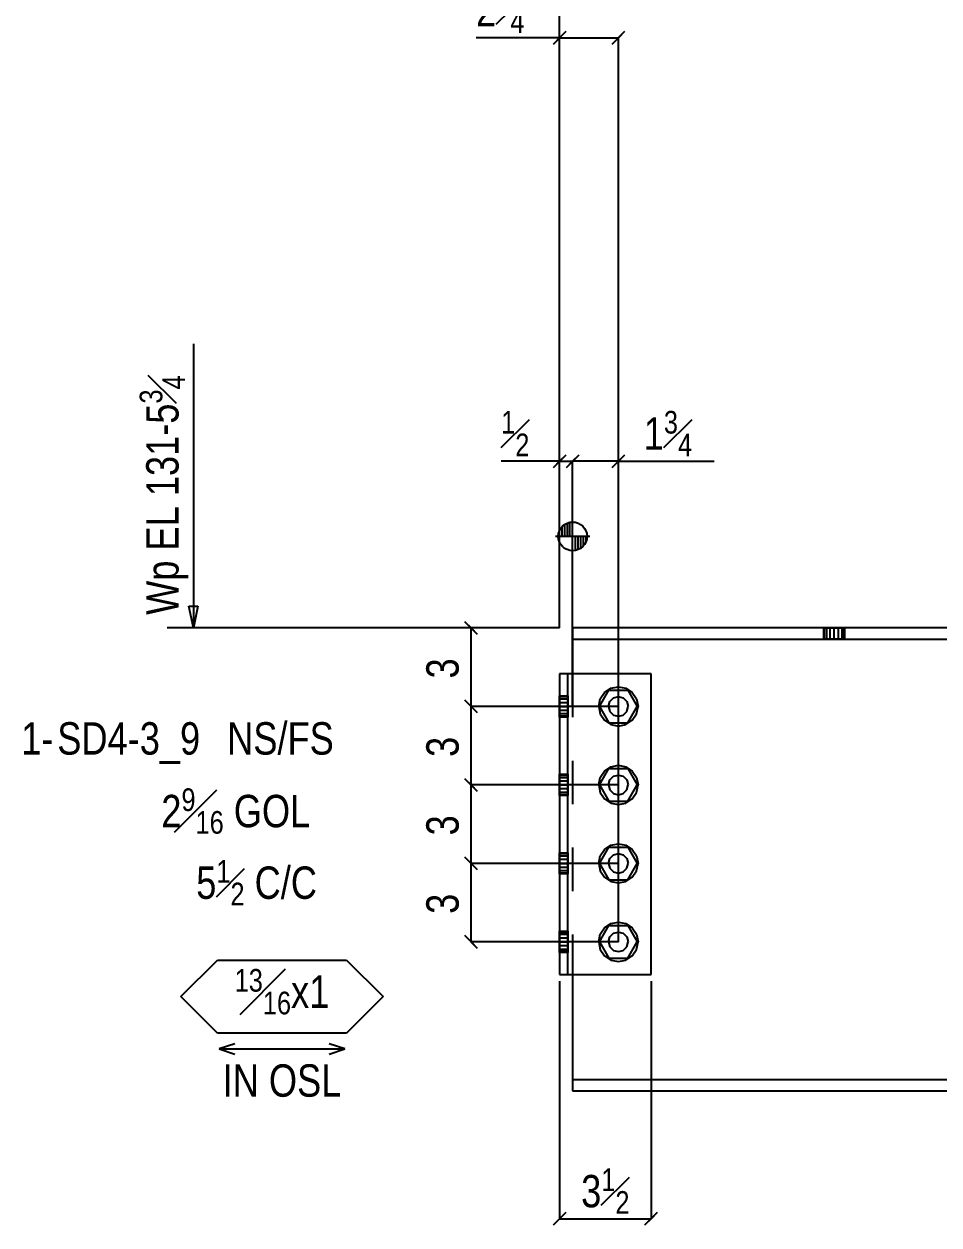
# Model space of a CAD drawing. Extents: x -15 to 112, y -62 to 53.
# Drawn here: x -15.47 to 19.51, y -31.83 to 14.09 of the extents above; entities that cross this region are included whole.
import ezdxf
from ezdxf.enums import TextEntityAlignment as Align

# ---------------------------------------------------------------- set-up
doc = ezdxf.new("R2010")
doc.units = 0
doc.header["$LTSCALE"] = 83.105452
doc.header["$MEASUREMENT"] = 0
doc.linetypes.add('SDS2_5', pattern=[0.04, 0.02, -0.02])
for name, color, linetype in [('OUTLINE', 7, 'CONTINUOUS'), ('SYSTEM_ANNOTATION', 7, 'CONTINUOUS'), ('USER_ANNOTATION', 7, 'CONTINUOUS')]:
    doc.layers.add(name, color=color, linetype=linetype)
doc.styles.add('ARIAL', font='arial.ttf', dxfattribs={"width": 0.8, "height": 0.2})

msp = doc.modelspace()

# ---------------------------------------------------------------- linework, layer by layer
at = {"layer": 'OUTLINE', "color": 2, "linetype": 'CONTINUOUS'}
for p, q in [((42.062, -9), (5.5, -9)), ((5.5, -9), (5.5, -9.425)), ((15.094, -8.995), (15.094, -9)), ((15.906, -9), (15.906, -8.995)), ((5.5, -9.425), (42.062, -9.425)), ((5.5, -9.425), (5.5, -9.478)), ((5.5, -9.478), (5.5, -9.63)), ((5.5, -9.63), (5.5, -9.857)), ((15.094, -9.425), (15.094, -9.43)), ((15.906, -9.43), (15.906, -9.425)), ((5.5, -9.857), (5.5, -10.125)), ((5.5, -10.125), (5.5, -10.75)), ((5, -10.75), (5, -22.25)), ((5.312, -10.75), (5, -10.75)), ((5.312, -22.25), (5.312, -10.75)), ((5.341, -10.75), (5.312, -10.75)), ((5.422, -10.75), (5.341, -10.75)), ((5.544, -10.75), (5.422, -10.75)), ((5.688, -10.75), (5.544, -10.75)), ((8.5, -10.75), (5.688, -10.75)), ((8.5, -22.25), (8.5, -10.75)), ((5, -22.25), (5.312, -22.25)), ((5.312, -22.25), (5.341, -22.25)), ((5.341, -22.25), (5.422, -22.25)), ((5.422, -22.25), (5.544, -22.25)), ((5.5, -22.25), (5.5, -25.575)), ((5.544, -22.25), (5.688, -22.25)), ((5.688, -22.25), (8.5, -22.25)), ((5.5, -25.575), (5.5, -25.843)), ((5.5, -25.843), (5.5, -26.07)), ((5.5, -26.07), (5.5, -26.222)), ((5.5, -26.222), (5.5, -26.275)), ((49.188, -26.275), (5.5, -26.275)), ((5.5, -26.275), (5.5, -26.7)), ((5.5, -26.7), (49.188, -26.7))]:
    msp.add_line(p, q, dxfattribs=at)
at = {"layer": 'OUTLINE', "color": 1, "linetype": 'SDS2_5'}
for p, q in [((15.094, -8.995), (15.125, -8.995)), ((15.094, -9), (15.094, -9.425)), ((15.125, -9), (15.125, -8.995)), ((15.125, -8.995), (15.213, -8.995)), ((15.125, -9.425), (15.125, -9)), ((15.213, -9), (15.213, -8.995)), ((15.213, -8.995), (15.345, -8.995)), ((15.213, -9.425), (15.213, -9)), ((15.345, -9), (15.345, -8.995)), ((15.345, -8.995), (15.5, -8.995)), ((15.345, -9.425), (15.345, -9)), ((15.5, -9), (15.5, -8.995)), ((15.5, -8.995), (15.655, -8.995)), ((15.5, -9.425), (15.5, -9)), ((15.655, -8.995), (15.655, -9)), ((15.655, -8.995), (15.787, -8.995)), ((15.655, -9), (15.655, -9.425)), ((15.787, -8.995), (15.787, -9)), ((15.787, -8.995), (15.875, -8.995)), ((15.787, -9), (15.787, -9.425)), ((15.875, -8.995), (15.875, -9)), ((15.875, -8.995), (15.906, -8.995)), ((15.875, -9), (15.875, -9.425)), ((15.906, -9.425), (15.906, -9)), ((15.125, -9.43), (15.094, -9.43)), ((15.125, -9.43), (15.125, -9.425)), ((15.213, -9.43), (15.125, -9.43)), ((15.213, -9.43), (15.213, -9.425)), ((15.345, -9.43), (15.213, -9.43)), ((15.345, -9.43), (15.345, -9.425)), ((15.5, -9.43), (15.345, -9.43)), ((15.5, -9.43), (15.5, -9.425)), ((15.655, -9.43), (15.5, -9.43)), ((15.655, -9.425), (15.655, -9.43)), ((15.787, -9.43), (15.655, -9.43)), ((15.787, -9.425), (15.787, -9.43)), ((15.875, -9.43), (15.787, -9.43)), ((15.875, -9.425), (15.875, -9.43)), ((15.906, -9.43), (15.875, -9.43)), ((5.5, -10.75), (5.5, -22.25)), ((6.531, -12), (6.891, -11.375)), ((6.531, -12), (6.891, -11.375)), ((6.531, -12), (6.891, -11.375)), ((6.555, -11.711), (6.719, -11.469)), ((6.555, -11.711), (6.719, -11.469)), ((6.719, -11.469), (6.961, -11.305)), ((6.719, -11.469), (6.961, -11.305)), ((6.891, -11.375), (7.609, -11.375)), ((6.891, -11.375), (7.609, -11.375)), ((6.891, -11.375), (7.609, -11.375)), ((6.961, -11.305), (7.25, -11.25)), ((6.961, -11.305), (7.25, -11.25)), ((7.25, -11.25), (7.539, -11.305)), ((7.25, -11.25), (7.539, -11.305)), ((7.539, -11.305), (7.781, -11.469)), ((7.539, -11.305), (7.781, -11.469)), ((7.609, -11.375), (7.969, -12)), ((7.609, -11.375), (7.969, -12)), ((7.609, -11.375), (7.969, -12)), ((7.781, -11.469), (7.945, -11.711)), ((7.781, -11.469), (7.945, -11.711)), ((4.995, -11.625), (4.995, -11.594)), ((4.995, -11.594), (5, -11.594)), ((4.995, -11.713), (4.995, -11.625)), ((4.995, -11.625), (5, -11.625)), ((4.995, -11.845), (4.995, -11.713)), ((4.995, -11.713), (5, -11.713)), ((4.995, -12), (4.995, -11.845)), ((4.995, -11.845), (5, -11.845)), ((5, -11.594), (5.312, -11.594)), ((5, -11.625), (5.312, -11.625)), ((5, -11.713), (5.312, -11.713)), ((5, -11.845), (5.312, -11.845)), ((5.312, -11.594), (5.317, -11.594)), ((5.312, -11.625), (5.317, -11.625)), ((5.312, -11.713), (5.317, -11.713)), ((5.312, -11.845), (5.317, -11.845)), ((5.317, -11.594), (5.317, -11.625)), ((5.317, -11.625), (5.317, -11.713)), ((5.317, -11.713), (5.317, -11.845)), ((5.317, -11.845), (5.317, -12)), ((6.5, -12), (6.555, -11.711)), ((6.5, -12), (6.555, -11.711)), ((6.875, -12), (6.922, -11.812)), ((6.875, -12), (6.922, -11.812)), ((6.875, -12), (6.922, -11.812)), ((6.875, -12), (6.922, -11.812)), ((6.922, -11.812), (7.062, -11.672)), ((6.922, -11.812), (7.062, -11.672)), ((6.922, -11.812), (7.062, -11.672)), ((6.922, -11.812), (7.062, -11.672)), ((7.062, -11.672), (7.25, -11.625)), ((7.062, -11.672), (7.25, -11.625)), ((7.062, -11.672), (7.25, -11.625)), ((7.062, -11.672), (7.25, -11.625)), ((7.25, -11.625), (7.438, -11.672)), ((7.25, -11.625), (7.438, -11.672)), ((7.25, -11.625), (7.438, -11.672)), ((7.25, -11.625), (7.438, -11.672)), ((7.438, -11.672), (7.578, -11.812)), ((7.438, -11.672), (7.578, -11.812)), ((7.438, -11.672), (7.578, -11.812)), ((7.438, -11.672), (7.578, -11.812)), ((7.578, -11.812), (7.625, -12)), ((7.578, -11.812), (7.625, -12)), ((7.578, -11.812), (7.625, -12)), ((7.578, -11.812), (7.625, -12)), ((7.945, -11.711), (8, -12)), ((7.945, -11.711), (8, -12)), ((4.995, -12.155), (4.995, -12)), ((4.995, -12), (5, -12)), ((4.995, -12.287), (4.995, -12.155)), ((5, -12.155), (4.995, -12.155)), ((4.995, -12.375), (4.995, -12.287)), ((5, -12.287), (4.995, -12.287)), ((4.995, -12.406), (4.995, -12.375)), ((5, -12.375), (4.995, -12.375)), ((5, -12), (5.312, -12)), ((5.312, -12.155), (5, -12.155)), ((5.312, -12.287), (5, -12.287)), ((5.312, -12.375), (5, -12.375)), ((5.312, -12), (5.317, -12)), ((5.317, -12.155), (5.312, -12.155)), ((5.317, -12.287), (5.312, -12.287)), ((5.317, -12.375), (5.312, -12.375)), ((5.317, -12), (5.317, -12.155)), ((5.317, -12.155), (5.317, -12.287)), ((5.317, -12.287), (5.317, -12.375)), ((5.317, -12.375), (5.317, -12.406)), ((6.5, -12), (6.555, -12.289)), ((6.5, -12), (6.555, -12.289)), ((6.531, -12), (6.891, -12.625)), ((6.531, -12), (6.891, -12.625)), ((6.531, -12), (6.891, -12.625)), ((6.555, -12.289), (6.719, -12.531)), ((6.555, -12.289), (6.719, -12.531)), ((6.875, -12), (6.922, -12.188)), ((6.875, -12), (6.922, -12.188)), ((6.875, -12), (6.922, -12.188)), ((6.875, -12), (6.922, -12.188)), ((6.922, -12.188), (7.062, -12.328)), ((6.922, -12.188), (7.062, -12.328)), ((6.922, -12.188), (7.062, -12.328)), ((6.922, -12.188), (7.062, -12.328)), ((7.062, -12.328), (7.25, -12.375)), ((7.062, -12.328), (7.25, -12.375)), ((7.062, -12.328), (7.25, -12.375)), ((7.062, -12.328), (7.25, -12.375)), ((7.25, -12.375), (7.438, -12.328)), ((7.25, -12.375), (7.438, -12.328)), ((7.25, -12.375), (7.438, -12.328)), ((7.25, -12.375), (7.438, -12.328)), ((7.438, -12.328), (7.578, -12.188)), ((7.438, -12.328), (7.578, -12.188)), ((7.438, -12.328), (7.578, -12.188)), ((7.438, -12.328), (7.578, -12.188)), ((7.578, -12.188), (7.625, -12)), ((7.578, -12.188), (7.625, -12)), ((7.578, -12.188), (7.625, -12)), ((7.578, -12.188), (7.625, -12)), ((7.609, -12.625), (7.969, -12)), ((7.609, -12.625), (7.969, -12)), ((7.609, -12.625), (7.969, -12)), ((7.781, -12.531), (7.945, -12.289)), ((7.781, -12.531), (7.945, -12.289)), ((7.945, -12.289), (8, -12)), ((7.945, -12.289), (8, -12)), ((5, -12.406), (4.995, -12.406)), ((5.312, -12.406), (5, -12.406)), ((5.317, -12.406), (5.312, -12.406)), ((6.719, -12.531), (6.961, -12.695)), ((6.719, -12.531), (6.961, -12.695)), ((6.891, -12.625), (7.609, -12.625)), ((6.891, -12.625), (7.609, -12.625)), ((6.891, -12.625), (7.609, -12.625)), ((6.961, -12.695), (7.25, -12.75)), ((6.961, -12.695), (7.25, -12.75)), ((7.25, -12.75), (7.539, -12.695)), ((7.25, -12.75), (7.539, -12.695)), ((7.539, -12.695), (7.781, -12.531)), ((7.539, -12.695), (7.781, -12.531)), ((4.995, -14.625), (4.995, -14.594)), ((4.995, -14.594), (5, -14.594)), ((4.995, -14.713), (4.995, -14.625)), ((4.995, -14.625), (5, -14.625)), ((5, -14.594), (5.312, -14.594)), ((5, -14.625), (5.312, -14.625)), ((5.312, -14.594), (5.317, -14.594)), ((5.312, -14.625), (5.317, -14.625)), ((5.317, -14.594), (5.317, -14.625)), ((5.317, -14.625), (5.317, -14.713)), ((6.531, -15), (6.891, -14.375)), ((6.531, -15), (6.891, -14.375)), ((6.531, -15), (6.891, -14.375)), ((6.555, -14.711), (6.719, -14.469)), ((6.555, -14.711), (6.719, -14.469)), ((6.719, -14.469), (6.961, -14.305)), ((6.719, -14.469), (6.961, -14.305)), ((6.891, -14.375), (7.609, -14.375)), ((6.891, -14.375), (7.609, -14.375)), ((6.891, -14.375), (7.609, -14.375)), ((6.922, -14.812), (7.062, -14.672)), ((6.922, -14.812), (7.062, -14.672)), ((6.922, -14.812), (7.062, -14.672)), ((6.922, -14.812), (7.062, -14.672)), ((6.961, -14.305), (7.25, -14.25)), ((6.961, -14.305), (7.25, -14.25)), ((7.062, -14.672), (7.25, -14.625)), ((7.062, -14.672), (7.25, -14.625)), ((7.062, -14.672), (7.25, -14.625)), ((7.062, -14.672), (7.25, -14.625)), ((7.25, -14.25), (7.539, -14.305)), ((7.25, -14.25), (7.539, -14.305)), ((7.25, -14.625), (7.438, -14.672)), ((7.25, -14.625), (7.438, -14.672)), ((7.25, -14.625), (7.438, -14.672)), ((7.25, -14.625), (7.438, -14.672)), ((7.438, -14.672), (7.578, -14.812)), ((7.438, -14.672), (7.578, -14.812)), ((7.438, -14.672), (7.578, -14.812)), ((7.438, -14.672), (7.578, -14.812)), ((7.539, -14.305), (7.781, -14.469)), ((7.539, -14.305), (7.781, -14.469)), ((7.609, -14.375), (7.969, -15)), ((7.609, -14.375), (7.969, -15)), ((7.609, -14.375), (7.969, -15)), ((7.781, -14.469), (7.945, -14.711)), ((7.781, -14.469), (7.945, -14.711)), ((4.995, -14.845), (4.995, -14.713)), ((4.995, -14.713), (5, -14.713)), ((4.995, -15), (4.995, -14.845)), ((4.995, -14.845), (5, -14.845)), ((4.995, -15.155), (4.995, -15)), ((4.995, -15), (5, -15)), ((5, -14.713), (5.312, -14.713)), ((5, -14.845), (5.312, -14.845)), ((5, -15), (5.312, -15)), ((5.312, -14.713), (5.317, -14.713)), ((5.312, -14.845), (5.317, -14.845)), ((5.312, -15), (5.317, -15)), ((5.317, -14.713), (5.317, -14.845)), ((5.317, -14.845), (5.317, -15)), ((5.317, -15), (5.317, -15.155)), ((6.5, -15), (6.555, -14.711)), ((6.5, -15), (6.555, -14.711)), ((6.5, -15), (6.555, -15.289)), ((6.5, -15), (6.555, -15.289)), ((6.531, -15), (6.891, -15.625)), ((6.531, -15), (6.891, -15.625)), ((6.531, -15), (6.891, -15.625)), ((6.875, -15), (6.922, -14.812)), ((6.875, -15), (6.922, -14.812)), ((6.875, -15), (6.922, -14.812)), ((6.875, -15), (6.922, -14.812)), ((6.875, -15), (6.922, -15.188)), ((6.875, -15), (6.922, -15.188)), ((6.875, -15), (6.922, -15.188)), ((6.875, -15), (6.922, -15.188)), ((7.578, -14.812), (7.625, -15)), ((7.578, -14.812), (7.625, -15)), ((7.578, -14.812), (7.625, -15)), ((7.578, -14.812), (7.625, -15)), ((7.578, -15.188), (7.625, -15)), ((7.578, -15.188), (7.625, -15)), ((7.578, -15.188), (7.625, -15)), ((7.578, -15.188), (7.625, -15)), ((7.609, -15.625), (7.969, -15)), ((7.609, -15.625), (7.969, -15)), ((7.609, -15.625), (7.969, -15)), ((7.945, -14.711), (8, -15)), ((7.945, -14.711), (8, -15)), ((7.945, -15.289), (8, -15)), ((7.945, -15.289), (8, -15)), ((4.995, -15.287), (4.995, -15.155)), ((5, -15.155), (4.995, -15.155)), ((4.995, -15.375), (4.995, -15.287)), ((5, -15.287), (4.995, -15.287)), ((4.995, -15.406), (4.995, -15.375)), ((5, -15.375), (4.995, -15.375)), ((5, -15.406), (4.995, -15.406)), ((5.312, -15.155), (5, -15.155)), ((5.312, -15.287), (5, -15.287)), ((5.312, -15.375), (5, -15.375)), ((5.312, -15.406), (5, -15.406)), ((5.317, -15.155), (5.312, -15.155)), ((5.317, -15.287), (5.312, -15.287)), ((5.317, -15.375), (5.312, -15.375)), ((5.317, -15.406), (5.312, -15.406)), ((5.317, -15.155), (5.317, -15.287)), ((5.317, -15.287), (5.317, -15.375)), ((5.317, -15.375), (5.317, -15.406)), ((6.555, -15.289), (6.719, -15.531)), ((6.555, -15.289), (6.719, -15.531)), ((6.719, -15.531), (6.961, -15.695)), ((6.719, -15.531), (6.961, -15.695)), ((6.922, -15.188), (7.062, -15.328)), ((6.922, -15.188), (7.062, -15.328)), ((6.922, -15.188), (7.062, -15.328)), ((6.922, -15.188), (7.062, -15.328)), ((7.062, -15.328), (7.25, -15.375)), ((7.062, -15.328), (7.25, -15.375)), ((7.062, -15.328), (7.25, -15.375)), ((7.062, -15.328), (7.25, -15.375)), ((7.25, -15.375), (7.438, -15.328)), ((7.25, -15.375), (7.438, -15.328)), ((7.25, -15.375), (7.438, -15.328)), ((7.25, -15.375), (7.438, -15.328)), ((7.438, -15.328), (7.578, -15.188)), ((7.438, -15.328), (7.578, -15.188)), ((7.438, -15.328), (7.578, -15.188)), ((7.438, -15.328), (7.578, -15.188)), ((7.539, -15.695), (7.781, -15.531)), ((7.539, -15.695), (7.781, -15.531)), ((7.781, -15.531), (7.945, -15.289)), ((7.781, -15.531), (7.945, -15.289)), ((6.891, -15.625), (7.609, -15.625)), ((6.891, -15.625), (7.609, -15.625)), ((6.891, -15.625), (7.609, -15.625)), ((6.961, -15.695), (7.25, -15.75)), ((6.961, -15.695), (7.25, -15.75)), ((7.25, -15.75), (7.539, -15.695)), ((7.25, -15.75), (7.539, -15.695)), ((6.531, -18), (6.891, -17.375)), ((6.531, -18), (6.891, -17.375)), ((6.531, -18), (6.891, -17.375)), ((6.719, -17.469), (6.961, -17.305)), ((6.719, -17.469), (6.961, -17.305)), ((6.891, -17.375), (7.609, -17.375)), ((6.891, -17.375), (7.609, -17.375)), ((6.891, -17.375), (7.609, -17.375)), ((6.961, -17.305), (7.25, -17.25)), ((6.961, -17.305), (7.25, -17.25)), ((7.25, -17.25), (7.539, -17.305)), ((7.25, -17.25), (7.539, -17.305)), ((7.539, -17.305), (7.781, -17.469)), ((7.539, -17.305), (7.781, -17.469)), ((7.609, -17.375), (7.969, -18)), ((7.609, -17.375), (7.969, -18)), ((7.609, -17.375), (7.969, -18)), ((4.995, -17.625), (4.995, -17.594)), ((4.995, -17.594), (5, -17.594)), ((4.995, -17.713), (4.995, -17.625)), ((4.995, -17.625), (5, -17.625)), ((4.995, -17.845), (4.995, -17.713)), ((4.995, -17.713), (5, -17.713)), ((4.995, -18), (4.995, -17.845)), ((4.995, -17.845), (5, -17.845)), ((5, -17.594), (5.312, -17.594)), ((5, -17.625), (5.312, -17.625)), ((5, -17.713), (5.312, -17.713)), ((5, -17.845), (5.312, -17.845)), ((5.312, -17.594), (5.317, -17.594)), ((5.312, -17.625), (5.317, -17.625)), ((5.312, -17.713), (5.317, -17.713)), ((5.312, -17.845), (5.317, -17.845)), ((5.317, -17.594), (5.317, -17.625)), ((5.317, -17.625), (5.317, -17.713)), ((5.317, -17.713), (5.317, -17.845)), ((5.317, -17.845), (5.317, -18)), ((6.5, -18), (6.555, -17.711)), ((6.5, -18), (6.555, -17.711)), ((6.555, -17.711), (6.719, -17.469)), ((6.555, -17.711), (6.719, -17.469)), ((6.875, -18), (6.922, -17.812)), ((6.875, -18), (6.922, -17.812)), ((6.875, -18), (6.922, -17.812)), ((6.875, -18), (6.922, -17.812)), ((6.922, -17.812), (7.062, -17.672)), ((6.922, -17.812), (7.062, -17.672)), ((6.922, -17.812), (7.062, -17.672)), ((6.922, -17.812), (7.062, -17.672)), ((7.062, -17.672), (7.25, -17.625)), ((7.062, -17.672), (7.25, -17.625)), ((7.062, -17.672), (7.25, -17.625)), ((7.062, -17.672), (7.25, -17.625)), ((7.25, -17.625), (7.438, -17.672)), ((7.25, -17.625), (7.438, -17.672)), ((7.25, -17.625), (7.438, -17.672)), ((7.25, -17.625), (7.438, -17.672)), ((7.438, -17.672), (7.578, -17.812)), ((7.438, -17.672), (7.578, -17.812)), ((7.438, -17.672), (7.578, -17.812)), ((7.438, -17.672), (7.578, -17.812)), ((7.578, -17.812), (7.625, -18)), ((7.578, -17.812), (7.625, -18)), ((7.578, -17.812), (7.625, -18)), ((7.578, -17.812), (7.625, -18)), ((7.781, -17.469), (7.945, -17.711)), ((7.781, -17.469), (7.945, -17.711)), ((7.945, -17.711), (8, -18)), ((7.945, -17.711), (8, -18)), ((4.995, -18.155), (4.995, -18)), ((4.995, -18), (5, -18)), ((4.995, -18.287), (4.995, -18.155)), ((5, -18.155), (4.995, -18.155)), ((4.995, -18.375), (4.995, -18.287)), ((5, -18.287), (4.995, -18.287)), ((5, -18), (5.312, -18)), ((5.312, -18.155), (5, -18.155)), ((5.312, -18.287), (5, -18.287)), ((5.312, -18), (5.317, -18)), ((5.317, -18.155), (5.312, -18.155)), ((5.317, -18.287), (5.312, -18.287)), ((5.317, -18), (5.317, -18.155)), ((5.317, -18.155), (5.317, -18.287)), ((5.317, -18.287), (5.317, -18.375)), ((6.5, -18), (6.555, -18.289)), ((6.5, -18), (6.555, -18.289)), ((6.531, -18), (6.891, -18.625)), ((6.531, -18), (6.891, -18.625)), ((6.531, -18), (6.891, -18.625)), ((6.555, -18.289), (6.719, -18.531)), ((6.555, -18.289), (6.719, -18.531)), ((6.875, -18), (6.922, -18.188)), ((6.875, -18), (6.922, -18.188)), ((6.875, -18), (6.922, -18.188)), ((6.875, -18), (6.922, -18.188)), ((6.922, -18.188), (7.062, -18.328)), ((6.922, -18.188), (7.062, -18.328)), ((6.922, -18.188), (7.062, -18.328)), ((6.922, -18.188), (7.062, -18.328)), ((7.062, -18.328), (7.25, -18.375)), ((7.062, -18.328), (7.25, -18.375)), ((7.062, -18.328), (7.25, -18.375)), ((7.062, -18.328), (7.25, -18.375)), ((7.25, -18.375), (7.438, -18.328)), ((7.25, -18.375), (7.438, -18.328)), ((7.25, -18.375), (7.438, -18.328)), ((7.25, -18.375), (7.438, -18.328)), ((7.438, -18.328), (7.578, -18.188)), ((7.438, -18.328), (7.578, -18.188)), ((7.438, -18.328), (7.578, -18.188)), ((7.438, -18.328), (7.578, -18.188)), ((7.578, -18.188), (7.625, -18)), ((7.578, -18.188), (7.625, -18)), ((7.578, -18.188), (7.625, -18)), ((7.578, -18.188), (7.625, -18)), ((7.609, -18.625), (7.969, -18)), ((7.609, -18.625), (7.969, -18)), ((7.609, -18.625), (7.969, -18)), ((7.781, -18.531), (7.945, -18.289)), ((7.781, -18.531), (7.945, -18.289)), ((7.945, -18.289), (8, -18)), ((7.945, -18.289), (8, -18)), ((4.995, -18.406), (4.995, -18.375)), ((5, -18.375), (4.995, -18.375)), ((5, -18.406), (4.995, -18.406)), ((5.312, -18.375), (5, -18.375)), ((5.312, -18.406), (5, -18.406)), ((5.317, -18.375), (5.312, -18.375)), ((5.317, -18.406), (5.312, -18.406)), ((5.317, -18.375), (5.317, -18.406)), ((6.719, -18.531), (6.961, -18.695)), ((6.719, -18.531), (6.961, -18.695)), ((6.891, -18.625), (7.609, -18.625)), ((6.891, -18.625), (7.609, -18.625)), ((6.891, -18.625), (7.609, -18.625)), ((6.961, -18.695), (7.25, -18.75)), ((6.961, -18.695), (7.25, -18.75)), ((7.25, -18.75), (7.539, -18.695)), ((7.25, -18.75), (7.539, -18.695)), ((7.539, -18.695), (7.781, -18.531)), ((7.539, -18.695), (7.781, -18.531)), ((4.995, -20.625), (4.995, -20.594)), ((4.995, -20.594), (5, -20.594)), ((4.995, -20.713), (4.995, -20.625)), ((4.995, -20.625), (5, -20.625)), ((5, -20.594), (5.312, -20.594)), ((5, -20.625), (5.312, -20.625)), ((5.312, -20.594), (5.317, -20.594)), ((5.312, -20.625), (5.317, -20.625)), ((5.317, -20.594), (5.317, -20.625)), ((5.317, -20.625), (5.317, -20.713)), ((6.531, -21), (6.891, -20.375)), ((6.531, -21), (6.891, -20.375)), ((6.531, -21), (6.891, -20.375)), ((6.555, -20.711), (6.719, -20.469)), ((6.555, -20.711), (6.719, -20.469)), ((6.719, -20.469), (6.961, -20.305)), ((6.719, -20.469), (6.961, -20.305)), ((6.891, -20.375), (7.609, -20.375)), ((6.891, -20.375), (7.609, -20.375)), ((6.891, -20.375), (7.609, -20.375)), ((6.961, -20.305), (7.25, -20.25)), ((6.961, -20.305), (7.25, -20.25)), ((7.062, -20.672), (7.25, -20.625)), ((7.062, -20.672), (7.25, -20.625)), ((7.062, -20.672), (7.25, -20.625)), ((7.062, -20.672), (7.25, -20.625)), ((7.25, -20.25), (7.539, -20.305)), ((7.25, -20.25), (7.539, -20.305)), ((7.25, -20.625), (7.438, -20.672)), ((7.25, -20.625), (7.438, -20.672)), ((7.25, -20.625), (7.438, -20.672)), ((7.25, -20.625), (7.438, -20.672)), ((7.539, -20.305), (7.781, -20.469)), ((7.539, -20.305), (7.781, -20.469)), ((7.609, -20.375), (7.969, -21)), ((7.609, -20.375), (7.969, -21)), ((7.609, -20.375), (7.969, -21)), ((7.781, -20.469), (7.945, -20.711)), ((7.781, -20.469), (7.945, -20.711)), ((4.995, -20.845), (4.995, -20.713)), ((4.995, -20.713), (5, -20.713)), ((4.995, -21), (4.995, -20.845)), ((4.995, -20.845), (5, -20.845)), ((4.995, -21.155), (4.995, -21)), ((4.995, -21), (5, -21)), ((5, -20.713), (5.312, -20.713)), ((5, -20.845), (5.312, -20.845)), ((5, -21), (5.312, -21)), ((5.312, -20.713), (5.317, -20.713)), ((5.312, -20.845), (5.317, -20.845)), ((5.312, -21), (5.317, -21)), ((5.317, -20.713), (5.317, -20.845)), ((5.317, -20.845), (5.317, -21)), ((5.317, -21), (5.317, -21.155)), ((6.5, -21), (6.555, -20.711)), ((6.5, -21), (6.555, -20.711)), ((6.5, -21), (6.555, -21.289)), ((6.5, -21), (6.555, -21.289)), ((6.531, -21), (6.891, -21.625)), ((6.531, -21), (6.891, -21.625)), ((6.531, -21), (6.891, -21.625)), ((6.875, -21), (6.922, -20.812)), ((6.875, -21), (6.922, -20.812)), ((6.875, -21), (6.922, -20.812)), ((6.875, -21), (6.922, -20.812)), ((6.875, -21), (6.922, -21.188)), ((6.875, -21), (6.922, -21.188)), ((6.875, -21), (6.922, -21.188)), ((6.875, -21), (6.922, -21.188)), ((6.922, -20.812), (7.062, -20.672)), ((6.922, -20.812), (7.062, -20.672)), ((6.922, -20.812), (7.062, -20.672)), ((6.922, -20.812), (7.062, -20.672)), ((7.438, -20.672), (7.578, -20.812)), ((7.438, -20.672), (7.578, -20.812)), ((7.438, -20.672), (7.578, -20.812)), ((7.438, -20.672), (7.578, -20.812)), ((7.578, -20.812), (7.625, -21)), ((7.578, -20.812), (7.625, -21)), ((7.578, -20.812), (7.625, -21)), ((7.578, -20.812), (7.625, -21)), ((7.578, -21.188), (7.625, -21)), ((7.578, -21.188), (7.625, -21)), ((7.578, -21.188), (7.625, -21)), ((7.578, -21.188), (7.625, -21)), ((7.609, -21.625), (7.969, -21)), ((7.609, -21.625), (7.969, -21)), ((7.609, -21.625), (7.969, -21)), ((7.945, -20.711), (8, -21)), ((7.945, -20.711), (8, -21)), ((7.945, -21.289), (8, -21)), ((7.945, -21.289), (8, -21)), ((4.995, -21.287), (4.995, -21.155)), ((5, -21.155), (4.995, -21.155)), ((4.995, -21.375), (4.995, -21.287)), ((5, -21.287), (4.995, -21.287)), ((4.995, -21.406), (4.995, -21.375)), ((5, -21.375), (4.995, -21.375)), ((5, -21.406), (4.995, -21.406)), ((5.312, -21.155), (5, -21.155)), ((5.312, -21.287), (5, -21.287)), ((5.312, -21.375), (5, -21.375)), ((5.312, -21.406), (5, -21.406)), ((5.317, -21.155), (5.312, -21.155)), ((5.317, -21.287), (5.312, -21.287)), ((5.317, -21.375), (5.312, -21.375)), ((5.317, -21.406), (5.312, -21.406)), ((5.317, -21.155), (5.317, -21.287)), ((5.317, -21.287), (5.317, -21.375)), ((5.317, -21.375), (5.317, -21.406)), ((6.555, -21.289), (6.719, -21.531)), ((6.555, -21.289), (6.719, -21.531)), ((6.719, -21.531), (6.961, -21.695)), ((6.719, -21.531), (6.961, -21.695)), ((6.922, -21.188), (7.062, -21.328)), ((6.922, -21.188), (7.062, -21.328)), ((6.922, -21.188), (7.062, -21.328)), ((6.922, -21.188), (7.062, -21.328)), ((7.062, -21.328), (7.25, -21.375)), ((7.062, -21.328), (7.25, -21.375)), ((7.062, -21.328), (7.25, -21.375)), ((7.062, -21.328), (7.25, -21.375)), ((7.25, -21.375), (7.438, -21.328)), ((7.25, -21.375), (7.438, -21.328)), ((7.25, -21.375), (7.438, -21.328)), ((7.25, -21.375), (7.438, -21.328)), ((7.438, -21.328), (7.578, -21.188)), ((7.438, -21.328), (7.578, -21.188)), ((7.438, -21.328), (7.578, -21.188)), ((7.438, -21.328), (7.578, -21.188)), ((7.539, -21.695), (7.781, -21.531)), ((7.539, -21.695), (7.781, -21.531)), ((7.781, -21.531), (7.945, -21.289)), ((7.781, -21.531), (7.945, -21.289)), ((6.891, -21.625), (7.609, -21.625)), ((6.891, -21.625), (7.609, -21.625)), ((6.891, -21.625), (7.609, -21.625)), ((6.961, -21.695), (7.25, -21.75)), ((6.961, -21.695), (7.25, -21.75)), ((7.25, -21.75), (7.539, -21.695)), ((7.25, -21.75), (7.539, -21.695))]:
    msp.add_line(p, q, dxfattribs=at)
at = {"layer": 'OUTLINE', "color": 1, "linetype": 'CONTINUOUS'}
for p, q in [((6.531, -12), (6.891, -11.375)), ((6.891, -11.375), (7.609, -11.375)), ((7.609, -11.375), (7.969, -12)), ((6.531, -12), (6.891, -12.625)), ((7.609, -12.625), (7.969, -12)), ((6.891, -12.625), (7.609, -12.625)), ((6.531, -15), (6.891, -14.375)), ((6.891, -14.375), (7.609, -14.375)), ((7.609, -14.375), (7.969, -15)), ((6.531, -15), (6.891, -15.625)), ((7.609, -15.625), (7.969, -15)), ((6.891, -15.625), (7.609, -15.625)), ((6.531, -18), (6.891, -17.375)), ((6.891, -17.375), (7.609, -17.375)), ((7.609, -17.375), (7.969, -18)), ((6.531, -18), (6.891, -18.625)), ((7.609, -18.625), (7.969, -18)), ((6.891, -18.625), (7.609, -18.625)), ((6.531, -21), (6.891, -20.375)), ((6.891, -20.375), (7.609, -20.375)), ((7.609, -20.375), (7.969, -21)), ((6.531, -21), (6.891, -21.625)), ((7.609, -21.625), (7.969, -21)), ((6.891, -21.625), (7.609, -21.625))]:
    msp.add_line(p, q, dxfattribs=at)
at = {"layer": 'SYSTEM_ANNOTATION', "color": 1, "linetype": 'CONTINUOUS'}
for p, q in [((5, -9), (5, 50.477)), ((4.764, 13.325), (5.236, 13.798)), ((5.236, 13.798), (5, 13.562)), ((7.014, 13.325), (7.486, 13.798)), ((7.486, 13.798), (7.25, 13.562)), ((5, 13.562), (1.809, 13.562)), ((5, 13.562), (4.764, 13.325)), ((5, -9), (5, 13.562)), ((5, 13.562), (7.25, 13.562)), ((7.25, 13.562), (7.014, 13.325)), ((7.25, -21), (7.25, 13.562)), ((-9, 1.866), (-9, -9)), ((5, -2.625), (2.77, -2.625)), ((4.764, -2.861), (5.236, -2.389)), ((5, -2.625), (4.764, -2.861)), ((5.236, -2.389), (5, -2.625)), ((5, -9), (5, -2.625)), ((5, -2.625), (5.5, -2.625)), ((5.736, -2.389), (5.264, -2.861)), ((5.264, -2.861), (5.736, -2.389)), ((5.264, -2.861), (5.5, -2.625)), ((5.5, -2.625), (5.264, -2.861)), ((5.5, -2.625), (5.736, -2.389)), ((5.736, -2.389), (5.5, -2.625)), ((7.25, -2.625), (5.5, -2.625)), ((5.5, -2.625), (5.5, -2.625)), ((5.5, -8.75), (5.5, -2.625)), ((5.5, -2.625), (5.5, -2.625)), ((5.5, -12), (5.5, -2.625)), ((7.486, -2.389), (7.014, -2.861)), ((7.014, -2.861), (7.25, -2.625)), ((7.25, -2.625), (7.486, -2.389)), ((7.25, -12), (7.25, -2.625)), ((7.25, -2.625), (10.91, -2.625)), ((5.5, -6.16), (5.5, -4.84)), ((6.16, -5.5), (4.84, -5.5)), ((5.5, -8.75), (5.5, -5.5)), ((-9, -9), (-9.177, -8.173)), ((-9.177, -8.173), (-8.823, -8.173)), ((-8.823, -8.173), (-9, -9)), ((0, -9), (-10, -9)), ((-9, -9), (-9, -9)), ((5, -9), (0, -9)), ((1.857, -9.236), (1.384, -8.764)), ((1.384, -8.764), (1.621, -9)), ((1.621, -12), (1.621, -9)), ((1.621, -9), (1.857, -9.236)), ((5, -9), (1.621, -9)), ((1.857, -12.236), (1.384, -11.764)), ((1.384, -11.764), (1.621, -12)), ((1.857, -12.236), (1.384, -11.764)), ((1.384, -11.764), (1.621, -12)), ((1.621, -15), (1.621, -12)), ((1.621, -12), (1.857, -12.236)), ((7.25, -12), (1.621, -12)), ((7.25, -12), (1.621, -12)), ((1.621, -12), (1.857, -12.236)), ((1.857, -15.236), (1.384, -14.764)), ((1.384, -14.764), (1.621, -15)), ((1.857, -15.236), (1.384, -14.764)), ((1.384, -14.764), (1.621, -15)), ((1.621, -18), (1.621, -15)), ((1.621, -15), (1.857, -15.236)), ((7.25, -15), (1.621, -15)), ((7.25, -15), (1.621, -15)), ((1.621, -15), (1.857, -15.236)), ((1.857, -18.236), (1.384, -17.764)), ((1.384, -17.764), (1.621, -18)), ((1.857, -18.236), (1.384, -17.764)), ((1.384, -17.764), (1.621, -18)), ((1.621, -21), (1.621, -18)), ((1.621, -18), (1.857, -18.236)), ((7.25, -18), (1.621, -18)), ((7.25, -18), (1.621, -18)), ((1.621, -18), (1.857, -18.236)), ((1.857, -21.236), (1.384, -20.764)), ((1.384, -20.764), (1.621, -21)), ((7.25, -21), (1.621, -21)), ((1.621, -21), (1.857, -21.236)), ((-9.476, -23.096), (-8.076, -21.696)), ((-8.076, -21.696), (-3.147, -21.696)), ((-3.147, -21.696), (-1.747, -23.096)), ((-8.076, -24.496), (-9.476, -23.096)), ((-1.747, -23.096), (-3.147, -24.496)), ((-3.147, -24.496), (-8.076, -24.496)), ((-7.411, -24.896), (-8.011, -25.096)), ((-8.011, -25.096), (-7.411, -25.296)), ((-8.011, -25.096), (-3.211, -25.096)), ((-3.211, -25.096), (-3.811, -24.896)), ((-3.811, -25.296), (-3.211, -25.096))]:
    msp.add_line(p, q, dxfattribs=at)
at = {"layer": 'SYSTEM_ANNOTATION', "color": 3, "linetype": 'CONTINUOUS'}
for p, q in [((5.2, -5.5), (5.2, -5.039)), ((5.3, -5.5), (5.3, -4.988)), ((5.4, -5.5), (5.4, -4.959)), ((5, -5.5), (5, -5.271)), ((5.1, -5.5), (5.1, -5.123)), ((5.6, -5.5), (5.6, -6.041)), ((5.7, -5.5), (5.7, -6.012)), ((5.8, -5.5), (5.8, -5.961)), ((5.9, -5.5), (5.9, -5.877)), ((6, -5.5), (6, -5.729))]:
    msp.add_line(p, q, dxfattribs=at)
at = {"layer": 'SYSTEM_ANNOTATION', "color": 1, "linetype": 'CONTINUOUS'}
msp.add_circle((5.5, -5.5), 0.55, dxfattribs=at)
at = {"layer": 'USER_ANNOTATION', "color": 1, "linetype": 'CONTINUOUS'}
for p, q in [((5, -22.5), (5, -31.589)), ((8.5, -22.5), (8.5, -31.589)), ((4.764, -31.825), (5.236, -31.353)), ((5, -31.589), (4.764, -31.825)), ((5.236, -31.353), (5, -31.589)), ((5, -31.589), (8.5, -31.589)), ((8.264, -31.825), (8.736, -31.353)), ((8.5, -31.589), (8.264, -31.825)), ((8.736, -31.353), (8.5, -31.589))]:
    msp.add_line(p, q, dxfattribs=at)

# ---------------------------------------------------------------- texts
at = {"layer": 'SYSTEM_ANNOTATION', "color": 1, "linetype": 'CONTINUOUS', "style": 'ARIAL', "width": 0.8}
for p in [(1.144, -10.931), (1.144, -13.931), (1.144, -16.931), (1.144, -19.931)]:
    msp.add_text('3', height=1.239, rotation=90, dxfattribs=at).set_placement(p)
for s, p in [('1-', (-15.579, -13.842)), ('SD4-3_9', (-14.202, -13.842)), (' NS/FS', (-8.091, -13.842))]:
    msp.add_text(s, height=1.2386, dxfattribs=at).set_placement(p)
msp.add_text('IN OSL', height=1.2386, dxfattribs=at).set_placement((-5.611, -25.683), align=Align.TOP_CENTER)
at = {"layer": 'SYSTEM_ANNOTATION', "color": 1, "linetype": 'CONTINUOUS', "char_height": 1.23861, "style": 'ARIAL'}
for s, insert, attachment_point in [('\\A1;2{\\H0.70x;\\S1#4;}', (1.809, 13.752), 7), ('\\A1;{\\H0.70x;\\S1#2;}', (2.77, -2.435), 7), ('\\A1;1{\\H0.70x;\\S3#4;}', (8.219, -2.435), 7), ('\\A1;2{\\H0.70x;\\S9#16;} GOL', (-10.224, -16.867), 7), ('\\A1;5{\\H0.70x;\\S1#2;} C/C', (-8.889, -19.605), 7), ('\\A1;{\\H0.70x;\\S13#16;}x1', (-5.611, -22.905), 5)]:
    msp.add_mtext(s, dxfattribs=dict(at, insert=insert, attachment_point=attachment_point))
at = {"layer": 'SYSTEM_ANNOTATION', "color": 1, "linetype": 'CONTINUOUS', "insert": (-9.191, -8.5), "char_height": 1.23861, "attachment_point": 7, "rotation": 90, "style": 'ARIAL'}
msp.add_mtext('\\A1;Wp EL 131-5{\\H0.70x;\\S3#4;}', dxfattribs=at)
at = {"layer": 'USER_ANNOTATION', "color": 1, "linetype": 'CONTINUOUS', "insert": (6.75, -31.398), "char_height": 1.23861, "attachment_point": 8, "style": 'ARIAL'}
msp.add_mtext('\\A1;3{\\H0.70x;\\S1#2;}', dxfattribs=at)

doc.saveas('drawing.dxf')
